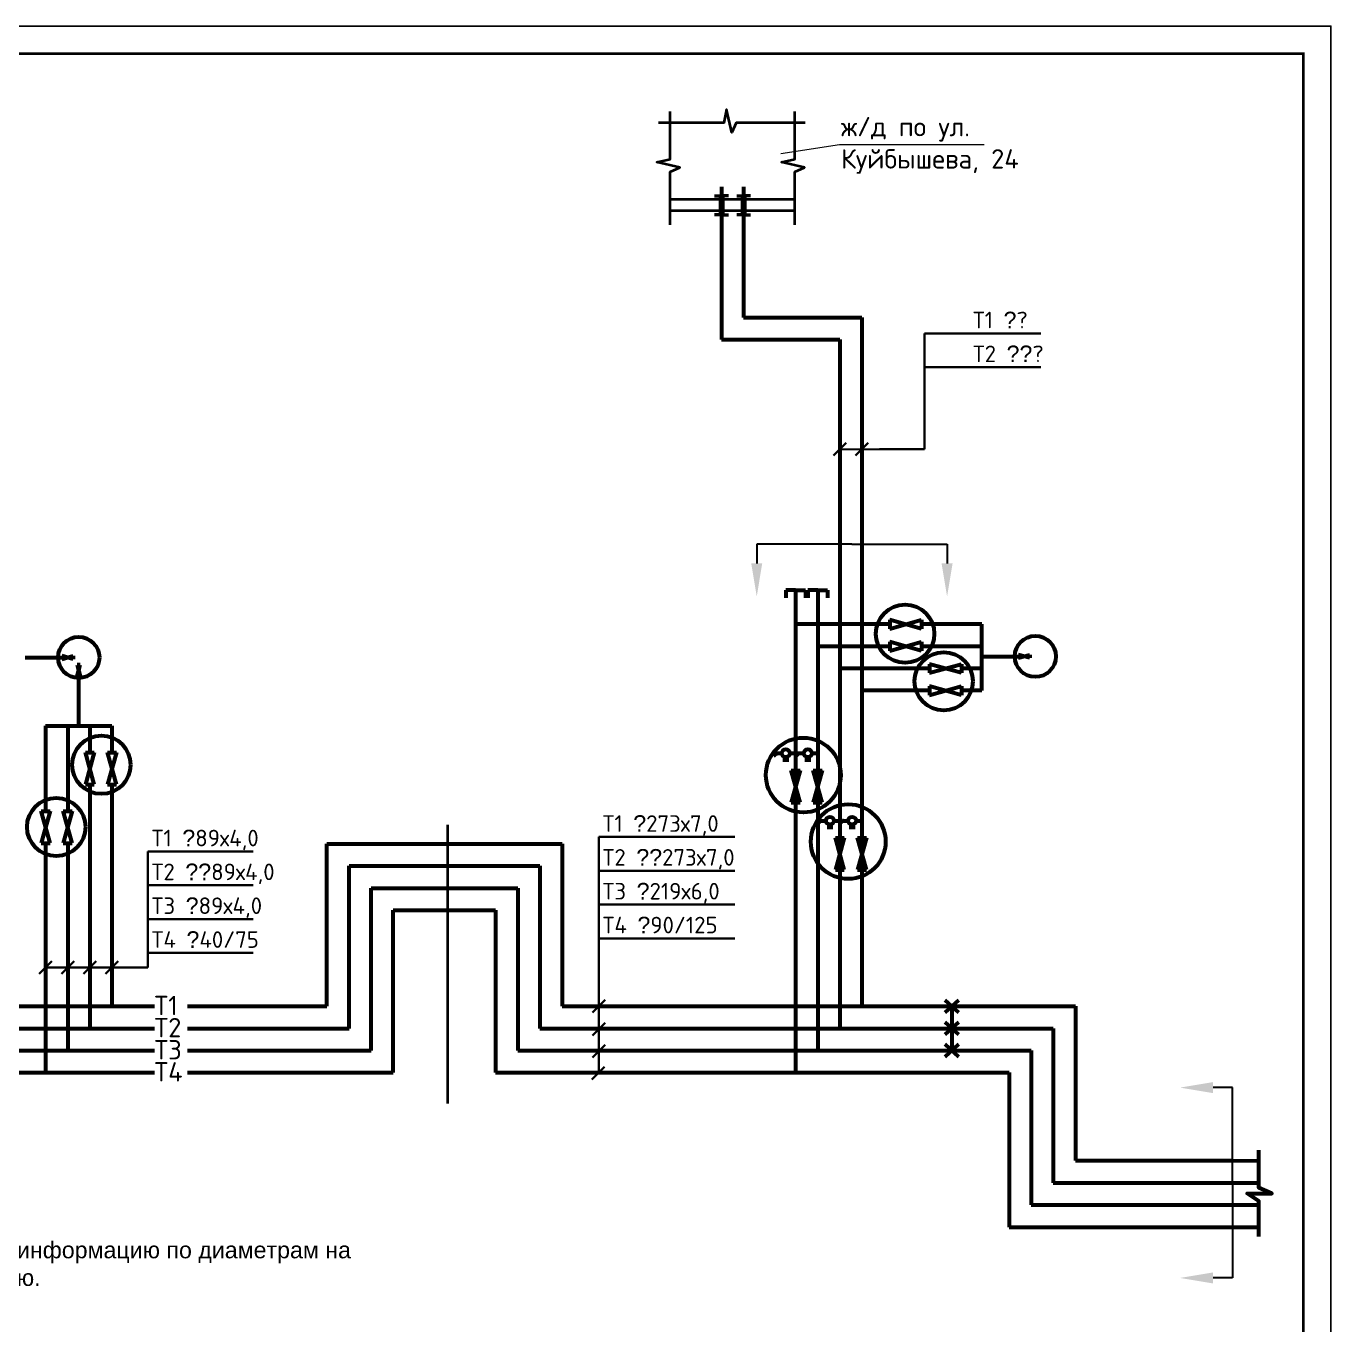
# Model space of a CAD drawing. Header units: millimetres. Extents: x 1642 to 8783, y 1095 to 5441.
# Drawn here: x 1826.5 to 2062.4, y 1986.8 to 2221.7 of the extents above; entities that cross this region are included whole.
import ezdxf
from ezdxf.enums import TextEntityAlignment as Align

# ---------------------------------------------------------------- set-up
doc = ezdxf.new("R2010")
doc.units = ezdxf.units.MM
for name, color, linetype, lineweight in [('12  Размер', 7, 'Continuous', 20), ('3 Оъекты сущ.', 7, 'Continuous', 30), ('7 тонкие', 7, 'Continuous', 20), ('Объекты проект.', 1, 'Continuous', 80), ('Размер 3.5', 250, 'Continuous', 35), ('Размерный', 4, 'Continuous', 30), ('Размеры на чертеже', 250, 'Continuous', 25)]:
    doc.layers.add(name, color=color, linetype=linetype, lineweight=lineweight)
doc.styles.add('-ISOCPEUR-', font='isocpeur.ttf')
doc.styles.get("Standard").update_dxf_attribs({"font": 'arial.ttf'})

# ---------------------------------------------------------------- blocks, each defined once
blk = doc.blocks.new('*U305')
blk.add_lwpolyline([(0, 0), (420, 0), (420, -297), (0, -297)], close=True)
at = {"const_width": 0.5}
blk.add_lwpolyline([(20, -5), (415, -5), (415, -292), (20, -292)], close=True, dxfattribs=at)
blk.add_attdef('РАЗРАБОТАЛ', text='', height=2.5).set_placement((250.5, -264.22), align=Align.MIDDLE_LEFT)
at = {"flags": 8}
for tag, height, p in [('ДАТА', 2.5, (290.07, -264.4)), ('ЛИСТ', 3, (386.39, -271.92)), ('ЛИСТОВ', 3, (403.89, -271.92))]:
    blk.add_attdef(tag, text='', height=height, dxfattribs=at).set_placement(p, align=Align.MIDDLE_CENTER)
blk.add_attdef('ПРОВЕРИЛ', (250.75, -270.73), '', height=2.5)
at = {"lineweight": 30, "flags": 104}
for tag, p in [('ТЕПЛОВЫЕ_СЕТИ', (330, -269.5)), ('ИМЯ_ЧЕРТЕЖА', (330, -284.5))]:
    blk.add_attdef(tag, text='', height=3, dxfattribs=at).set_placement(p, align=Align.MIDDLE_CENTER)
at = {"style": '-ISOCPEUR-', "flags": 8}
blk.add_attdef('ФОРМАТ', text='', height=3, dxfattribs=at).set_placement((380.97, -294.75), align=Align.MIDDLE_CENTER)

msp = doc.modelspace()

# ---------------------------------------------------------------- linework, layer by layer
at = {"color": 6, "lineweight": 60}
for p, q in [((1965.603, 2119.675), (1963.834, 2119.675)), ((1963.834, 2119.675), (1963.834, 2118.251)), ((1965.603, 2119.675), (1967.372, 2119.675)), ((1967.372, 2119.675), (1967.372, 2118.251))]:
    msp.add_line(p, q, dxfattribs=at)
at = {"lineweight": 60}
for p, q in [((1982.611, 2114.296), (1982.611, 2112.691)), ((1982.611, 2112.691), (1988.39, 2114.296)), ((1988.39, 2112.691), (1982.611, 2114.296)), ((1988.39, 2114.296), (1988.39, 2112.691)), ((1999.252, 2101.493), (1999.252, 2113.493)), ((1982.611, 2110.296), (1982.611, 2108.691)), ((1982.611, 2108.691), (1988.39, 2110.296)), ((1988.39, 2108.691), (1982.611, 2110.296)), ((1988.39, 2110.296), (1988.39, 2108.691)), ((1826.294, 2107.493), (1832.961, 2107.493)), ((1832.961, 2107.776), (1832.961, 2107.211)), ((1832.961, 2107.211), (1834.995, 2107.776)), ((1834.995, 2107.211), (1832.961, 2107.776)), ((1834.995, 2107.776), (1834.995, 2107.211)), ((1999.252, 2107.689), (2005.918, 2107.689)), ((2005.918, 2107.972), (2005.918, 2107.407)), ((2005.918, 2107.407), (2007.953, 2107.972)), ((2007.953, 2107.407), (2005.918, 2107.972)), ((2007.953, 2107.972), (2007.953, 2107.407)), ((1836.275, 2106.174), (1835.71, 2106.174)), ((1835.71, 2106.174), (1836.275, 2104.14)), ((1835.71, 2104.14), (1836.275, 2106.174)), ((1989.813, 2106.296), (1989.813, 2104.691)), ((1989.813, 2104.691), (1995.592, 2106.296)), ((1995.592, 2104.691), (1989.813, 2106.296)), ((1995.592, 2106.296), (1995.592, 2104.691)), ((1836.275, 2104.14), (1835.71, 2104.14)), ((1835.992, 2095.155), (1835.992, 2104.14)), ((1989.813, 2102.296), (1989.813, 2100.691)), ((1989.813, 2100.691), (1995.592, 2102.296)), ((1995.592, 2100.691), (1989.813, 2102.296)), ((1995.592, 2102.296), (1995.592, 2100.691)), ((1829.992, 2095.155), (1841.992, 2095.155)), ((1837.189, 2090.289), (1838.795, 2090.289)), ((1838.795, 2084.51), (1837.189, 2090.289)), ((1838.795, 2090.289), (1837.189, 2084.51)), ((1841.189, 2090.289), (1842.795, 2090.289)), ((1842.795, 2084.51), (1841.189, 2090.289)), ((1842.795, 2090.289), (1841.189, 2084.51)), ((1962.238, 2090.166), (1963.098, 2090.166)), ((1964.35, 2088.913), (1963.277, 2088.913)), ((1963.813, 2089.45), (1963.813, 2088.913)), ((1964.529, 2090.166), (1965.603, 2090.166)), ((1966.238, 2090.166), (1967.098, 2090.166)), ((1968.35, 2088.913), (1967.277, 2088.913)), ((1967.813, 2089.45), (1967.813, 2088.913)), ((1968.529, 2090.166), (1969.603, 2090.166)), ((1964.801, 2087.071), (1966.406, 2087.071)), ((1966.406, 2081.292), (1964.801, 2087.071)), ((1966.406, 2087.071), (1964.801, 2081.292)), ((1968.801, 2087.071), (1970.406, 2087.071)), ((1970.406, 2081.292), (1968.801, 2087.071)), ((1970.406, 2087.071), (1968.801, 2081.292)), ((1837.189, 2084.51), (1838.795, 2084.51)), ((1841.189, 2084.51), (1842.795, 2084.51)), ((1964.801, 2081.292), (1966.406, 2081.292)), ((1968.801, 2081.292), (1970.406, 2081.292)), ((1829.189, 2079.717), (1830.795, 2079.717)), ((1830.795, 2073.937), (1829.189, 2079.717)), ((1830.795, 2079.717), (1829.189, 2073.937)), ((1833.189, 2079.717), (1834.795, 2079.717)), ((1834.795, 2073.937), (1833.189, 2079.717)), ((1834.795, 2079.717), (1833.189, 2073.937)), ((1970.238, 2077.979), (1971.098, 2077.979)), ((1972.35, 2076.726), (1971.277, 2076.726)), ((1971.813, 2077.263), (1971.813, 2076.726)), ((1972.529, 2077.979), (1973.603, 2077.979)), ((1974.238, 2077.979), (1975.098, 2077.979)), ((1976.35, 2076.726), (1975.277, 2076.726)), ((1975.813, 2077.263), (1975.813, 2076.726)), ((1976.529, 2077.979), (1977.603, 2077.979)), ((1829.189, 2073.937), (1830.795, 2073.937)), ((1833.189, 2073.937), (1834.795, 2073.937)), ((1972.801, 2074.885), (1974.406, 2074.885)), ((1974.406, 2069.106), (1972.801, 2074.885)), ((1974.406, 2074.885), (1972.801, 2069.106)), ((1976.801, 2074.885), (1978.406, 2074.885)), ((1978.406, 2069.106), (1976.801, 2074.885)), ((1978.406, 2074.885), (1976.801, 2069.106)), ((1972.801, 2069.106), (1974.406, 2069.106)), ((1976.801, 2069.106), (1978.406, 2069.106)), ((1995.112, 2043.296), (1992.653, 2045.546)), ((1992.653, 2043.296), (1995.112, 2045.546)), ((1993.883, 2036.421), (1993.883, 2044.421)), ((1995.112, 2039.296), (1992.653, 2041.546)), ((1992.653, 2039.296), (1995.112, 2041.546)), ((1995.112, 2035.296), (1992.653, 2037.546)), ((1992.653, 2035.296), (1995.112, 2037.546))]:
    msp.add_line(p, q, dxfattribs=at)
at = {"color": 7, "lineweight": 50, "ltscale": 0.5}
for points in [[(1950.957, 2190.991), (1951.947, 2190.991), (1951.947, 2187.549), (1950.957, 2187.549)], [(1953.437, 2190.991), (1952.447, 2190.991), (1952.447, 2187.549), (1953.437, 2187.549)], [(1954.957, 2190.991), (1955.947, 2190.991), (1955.947, 2187.549), (1954.957, 2187.549)], [(1957.437, 2190.991), (1956.447, 2190.991), (1956.447, 2187.549), (1957.437, 2187.549)]]:
    msp.add_lwpolyline(points, dxfattribs=at)
at = {"lineweight": 60}
for centre, radius in [((1985.399, 2111.788), 5.276), ((1835.992, 2107.493), 3.72), ((2008.95, 2107.689), 3.72), ((1992.379, 2103.184), 5.276), ((1840.083, 2088.085), 5.276), ((1966.999, 2086.224), 6.757), ((1963.813, 2090.166), 0.716), ((1967.813, 2090.166), 0.716), ((1831.919, 2076.84), 5.276), ((1975.111, 2074.197), 6.757), ((1971.813, 2077.979), 0.716), ((1975.813, 2077.979), 0.716)]:
    msp.add_circle(centre, radius, dxfattribs=at)
for centre in [(1962.22, 2089.892), (1966.22, 2089.892), (1970.22, 2077.706), (1974.22, 2077.706)]:
    msp.add_arc(centre, 0.274, 86.2591, 244.72194, dxfattribs=at)
at = {"layer": '12  Размер'}
msp.add_lwpolyline([(1999.68, 2200.221), (1973.517, 2200.221), (1962.923, 2198.601)], dxfattribs=at)
at = {"layer": '3 Оъекты сущ.', "lineweight": 40, "ltscale": 50}
msp.add_line((1902.687, 2077.24), (1902.687, 2026.858), dxfattribs=at)
for points in [[(1942.913, 2185.744), (1942.913, 2195.33), (1944.644, 2196.11), (1940.495, 2197.075), (1942.913, 2197.588), (1942.913, 2206.24)], [(1967.324, 2204.176), (1954.862, 2204.176), (1954.082, 2202.445), (1953.117, 2206.594), (1952.604, 2204.176), (1940.816, 2204.176)], [(1965.481, 2185.744), (1965.481, 2195.33), (1967.212, 2196.11), (1963.063, 2197.075), (1965.481, 2197.588), (1965.481, 2206.24)], [(1965.481, 2190.34), (1942.913, 2190.34)], [(1965.481, 2188.24), (1942.913, 2188.24)]]:
    msp.add_lwpolyline(points, dxfattribs=at)
at = {"layer": '7 тонкие', "lineweight": 60}
for p, q in [((1952.197, 2192.63), (1952.197, 2164.981)), ((1956.197, 2192.63), (1956.197, 2168.981)), ((1956.197, 2168.981), (1977.603, 2168.981)), ((1977.603, 2168.981), (1977.58, 2128.008)), ((1952.197, 2164.981), (1973.603, 2164.981)), ((1973.603, 2164.981), (1973.578, 2128.006)), ((2044.596, 2016.498), (2049.348, 2016.493)), ((2044.593, 2012.498), (2049.341, 2012.494)), ((2044.596, 2008.498), (2049.355, 2008.498)), ((2044.589, 2004.498), (2049.355, 2004.498))]:
    msp.add_line(p, q, dxfattribs=at)
msp.add_lwpolyline([(2049.355, 2002.784), (2049.355, 2009.186), (2047.241, 2010.55), (2051.691, 2010.55), (2049.34, 2011.579), (2049.346, 2018.419)], dxfattribs=at)
at = {"layer": 'Объекты проект.', "color": 5, "lineweight": 60}
for p, q in [((1973.578, 2128.006), (1973.603, 2040.421)), ((1984.335, 2105.493), (1973.603, 2105.493)), ((1989.813, 2105.493), (1973.603, 2105.493)), ((1999.252, 2105.493), (1995.592, 2105.493)), ((1837.992, 2095.155), (1837.992, 2090.289)), ((1837.992, 2084.51), (1837.992, 2040.421)), ((1884.86, 2040.421), (1884.86, 2069.805)), ((1884.86, 2069.805), (1919.368, 2069.805)), ((1919.368, 2069.805), (1919.368, 2040.421)), ((1757.78, 2040.421), (1849.663, 2040.421)), ((1855.642, 2040.421), (1884.86, 2040.421)), ((1919.368, 2040.421), (2012.197, 2040.421)), ((2012.197, 2040.421), (2012.197, 2012.498)), ((2012.197, 2012.498), (2044.596, 2012.498))]:
    msp.add_line(p, q, dxfattribs=at)
at = {"layer": 'Объекты проект.', "color": 1, "lineweight": 60}
for p, q in [((1977.58, 2128.008), (1977.603, 2044.421)), ((1880.86, 2044.421), (1880.86, 2073.805)), ((1880.86, 2073.805), (1923.368, 2073.805)), ((1923.368, 2073.805), (1923.368, 2044.421)), ((1761.78, 2044.421), (1849.663, 2044.421)), ((1855.642, 2044.421), (1880.86, 2044.421)), ((1923.368, 2044.421), (2016.197, 2044.421)), ((2016.197, 2044.421), (2016.197, 2016.498)), ((2016.197, 2016.498), (2044.596, 2016.498))]:
    msp.add_line(p, q, dxfattribs=at)
at = {"layer": 'Объекты проект.', "color": 6, "lineweight": 60}
for p, q in [((1965.603, 2119.675), (1965.603, 2032.421)), ((1982.611, 2113.493), (1965.603, 2113.493)), ((1999.252, 2113.493), (1988.39, 2113.493)), ((1829.992, 2095.155), (1829.992, 2079.717)), ((1829.992, 2073.937), (1829.992, 2032.421)), ((1892.86, 2032.421), (1892.86, 2061.805)), ((1892.86, 2061.805), (1911.368, 2061.805)), ((1911.368, 2061.805), (1911.368, 2032.421)), ((1749.78, 2032.421), (1849.663, 2032.421)), ((1855.642, 2032.421), (1892.86, 2032.421)), ((1911.368, 2032.421), (2004.197, 2032.421)), ((2004.197, 2032.421), (2004.197, 2004.498)), ((2004.197, 2004.498), (2044.596, 2004.498))]:
    msp.add_line(p, q, dxfattribs=at)
at = {"layer": 'Объекты проект.', "color": 4, "lineweight": 60}
for p, q in [((1969.603, 2119.675), (1967.834, 2119.675)), ((1967.834, 2119.675), (1967.834, 2118.251)), ((1969.603, 2119.675), (1969.603, 2036.421)), ((1969.603, 2119.675), (1971.372, 2119.675)), ((1971.372, 2119.675), (1971.372, 2118.251)), ((1982.611, 2109.493), (1969.603, 2109.493)), ((1999.252, 2109.493), (1988.39, 2109.493)), ((1833.992, 2095.155), (1833.992, 2079.717)), ((1833.992, 2073.937), (1833.992, 2036.421)), ((1888.86, 2036.421), (1888.86, 2065.805)), ((1888.86, 2065.805), (1915.368, 2065.805)), ((1915.368, 2065.805), (1915.368, 2036.421)), ((1753.78, 2036.421), (1849.663, 2036.421)), ((1855.642, 2036.421), (1888.86, 2036.421)), ((1915.368, 2036.421), (2008.197, 2036.421)), ((2008.197, 2036.421), (2008.197, 2008.498)), ((2008.197, 2008.498), (2044.596, 2008.498))]:
    msp.add_line(p, q, dxfattribs=at)
at = {"layer": 'Объекты проект.', "lineweight": 60}
for p, q in [((1984.335, 2101.493), (1977.603, 2101.493)), ((1989.813, 2101.493), (1977.603, 2101.493)), ((1999.252, 2101.493), (1995.592, 2101.493)), ((1841.992, 2095.155), (1841.992, 2090.289)), ((1841.992, 2084.51), (1841.992, 2044.421))]:
    msp.add_line(p, q, dxfattribs=at)
at = {"layer": 'Размер 3.5'}
for p, q in [((2009.948, 2166.092), (1988.909, 2166.092)), ((1988.909, 2166.092), (1988.909, 2145.134)), ((2009.948, 2159.972), (1988.909, 2159.972)), ((1972.445, 2143.989), (1974.735, 2146.279)), ((1980.772, 2145.134), (1973.59, 2145.129)), ((1976.445, 2143.989), (1978.735, 2146.279)), ((1988.909, 2145.134), (1980.772, 2145.134)), ((1954.619, 2075.036), (1930.016, 2075.036)), ((1930.016, 2032.421), (1930.016, 2075.036)), ((1867.532, 2072.412), (1848.479, 2072.412)), ((1848.479, 2072.412), (1848.479, 2054.054)), ((1954.619, 2068.917), (1930.016, 2068.917)), ((1867.532, 2066.293), (1848.479, 2066.293)), ((1954.619, 2062.797), (1930.016, 2062.797)), ((1867.532, 2060.173), (1848.479, 2060.173)), ((1954.619, 2056.678), (1930.016, 2056.678)), ((1828.847, 2050.31), (1831.137, 2052.6)), ((1832.847, 2050.31), (1835.137, 2052.6)), ((1836.847, 2050.31), (1839.137, 2052.6)), ((1840.847, 2050.31), (1843.137, 2052.6)), ((1867.532, 2054.054), (1848.479, 2054.054)), ((1848.479, 2054.054), (1848.479, 2051.455)), ((1848.479, 2051.455), (1829.992, 2051.455)), ((1928.871, 2043.275), (1931.161, 2045.566)), ((1928.871, 2039.149), (1931.161, 2041.439)), ((1928.871, 2035.149), (1931.161, 2037.439)), ((1928.745, 2031.149), (1931.035, 2033.439))]:
    msp.add_line(p, q, dxfattribs=at)
at = {"layer": 'Размерный', "color": 7, "lineweight": 30}
for p, q in [((1975.779, 2128.007), (1958.567, 2127.999)), ((1958.567, 2127.999), (1958.568, 2124.506)), ((1975.779, 2128.007), (1992.991, 2127.999)), ((1992.991, 2127.999), (1992.989, 2124.506)), ((2044.585, 2029.709), (2041.092, 2029.708)), ((2044.593, 2012.498), (2044.585, 2029.709)), ((2044.593, 2012.498), (2044.585, 1995.286)), ((2044.585, 1995.286), (2041.092, 1995.287))]:
    msp.add_line(p, q, dxfattribs=at)
for points in [[(1959.565, 2124.506), (1958.571, 2118.525), (1957.572, 2124.505)], [(1991.992, 2124.506), (1992.986, 2118.525), (1993.986, 2124.505)], [(2041.092, 2028.711), (2035.112, 2029.705), (2041.091, 2030.705)], [(2041.092, 1996.284), (2035.112, 1995.29), (2041.091, 1994.291)]]:
    msp.add_solid(points, dxfattribs=at)

# ---------------------------------------------------------------- block references
at = {"layer": 'Размеры на чертеже', "lineweight": 90}
msp.add_blockref('*U305', (1642.383, 2221.672), dxfattribs=at)

# ---------------------------------------------------------------- texts
at = {"char_height": 3, "attachment_point": 1, "style": '-ISOCPEUR-'}
for s, insert in [('Т1 {\\fArial|b0|i0|c0|p34;\x9d}?', (1997.66, 2170.019)), ('Т2 {\\fArial|b0|i0|c204|p34;\x9d\x9d}?', (1997.66, 2163.9)), ('Т1 {\\fArial|b0|i0|c204|p34;\x9d}273х7,0', (1930.713, 2078.964)), ('Т1 \x9d89х4,0', (1849.176, 2076.34)), ('Т2 {\\fArial|b0|i0|c204|p34;\x9d\x9d}273х7,0', (1930.713, 2072.844)), ('Т2 {\\fArial|b0|i0|c204|p34;\x9d\x9d}89х4,0', (1849.176, 2070.221)), ('Т3 {\\fArial|b0|i0|c204|p34;\x9d}219х6,0', (1930.713, 2066.725)), ('Т3 {\\fArial|b0|i0|c204|p34;\x9d}89х4,0', (1849.176, 2064.101)), ('Т4 {\\fArial|b0|i0|c204|p34;\x9d}90/125', (1930.713, 2060.606)), ('Т4 {\\fArial|b0|i0|c204|p34;\x9d}40/75', (1849.176, 2057.982))]:
    msp.add_mtext_dynamic_manual_height_columns(s, width=23.76088, gutter_width=12.5, heights=[0], dxfattribs=dict(at, insert=insert))
at = {"insert": (1759.261, 2001.843), "char_height": 3, "attachment_point": 1}
msp.add_mtext_dynamic_manual_height_columns('\\pxi-3,l4,t4;1.^IНеобходимо предоставить информацию по диаметрам на ответвлениях к потребителю.', width=131.67956, gutter_width=12.5, heights=[0], dxfattribs=at)
at = {"layer": 'Размерный', "color": 7, "style": '-ISOCPEUR-'}
for s, p in [('Т1', (1849.674, 2042.809)), ('Т2', (1849.674, 2038.809)), ('Т3', (1849.674, 2034.809)), ('Т4', (1849.674, 2030.809))]:
    msp.add_text(s, height=3.5, dxfattribs=at).set_placement(p)
at = {"layer": 'Размерный', "color": 7, "insert": (1973.816, 2205.245), "char_height": 3.5, "attachment_point": 1, "style": '-ISOCPEUR-'}
msp.add_mtext_dynamic_manual_height_columns('ж/д по ул. Куйбышева, 24', width=41.37011, gutter_width=17.5, heights=[0], dxfattribs=at)

doc.saveas('drawing.dxf')
